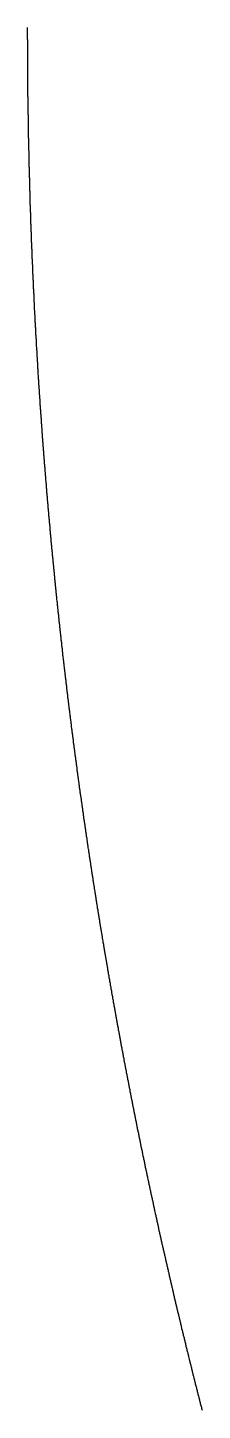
# Model space of a CAD drawing. Header units: metres. Extents: x -42.2 to 42, y -42.2 to 42.1.
# Drawn here: x -42.16 to -40.83, y -10.57 to -0.04 of the extents above; entities that cross this region are included whole.
import ezdxf

# ---------------------------------------------------------------- set-up
doc = ezdxf.new("R2010")
doc.units = ezdxf.units.M

msp = doc.modelspace()

# ---------------------------------------------------------------- linework, layer by layer
msp.add_lwpolyline([(-40.832, -10.568), (-40.834, -10.561), (-40.835, -10.554), (-40.837, -10.547), (-40.839, -10.54), (-40.841, -10.533), (-40.843, -10.526), (-40.845, -10.518), (-40.846, -10.511), (-40.848, -10.504), (-40.85, -10.497), (-40.852, -10.49), (-40.854, -10.483), (-40.855, -10.476), (-40.857, -10.468), (-40.859, -10.461), (-40.861, -10.454), (-40.863, -10.447), (-40.865, -10.44), (-40.866, -10.433), (-40.868, -10.426), (-40.87, -10.419), (-40.872, -10.411), (-40.874, -10.404), (-40.875, -10.397), (-40.877, -10.39), (-40.879, -10.383), (-40.881, -10.376), (-40.883, -10.369), (-40.884, -10.361), (-40.886, -10.354), (-40.888, -10.347), (-40.89, -10.34), (-40.892, -10.333), (-40.893, -10.326), (-40.895, -10.319), (-40.897, -10.311), (-40.899, -10.304), (-40.901, -10.297), (-40.902, -10.29), (-40.904, -10.283), (-40.906, -10.276), (-40.908, -10.269), (-40.909, -10.262), (-40.911, -10.254), (-40.913, -10.247), (-40.915, -10.24), (-40.917, -10.233), (-40.918, -10.226), (-40.92, -10.219), (-40.922, -10.211), (-40.924, -10.204), (-40.925, -10.197), (-40.927, -10.19), (-40.929, -10.183), (-40.931, -10.176), (-40.933, -10.169), (-40.934, -10.161), (-40.936, -10.154), (-40.938, -10.147), (-40.94, -10.14), (-40.941, -10.133), (-40.943, -10.126), (-40.945, -10.119), (-40.947, -10.111), (-40.948, -10.104), (-40.95, -10.097), (-40.952, -10.09), (-40.954, -10.083), (-40.955, -10.076), (-40.957, -10.069), (-40.959, -10.061), (-40.961, -10.054), (-40.962, -10.047), (-40.964, -10.04), (-40.966, -10.033), (-40.968, -10.026), (-40.969, -10.018), (-40.971, -10.011), (-40.973, -10.004), (-40.975, -9.997), (-40.976, -9.99), (-40.978, -9.983), (-40.98, -9.976), (-40.981, -9.968), (-40.983, -9.961), (-40.985, -9.954), (-40.987, -9.947), (-40.988, -9.94), (-40.99, -9.933), (-40.992, -9.925), (-40.994, -9.918), (-40.995, -9.911), (-40.997, -9.904), (-40.999, -9.897), (-41, -9.89), (-41.002, -9.883), (-41.004, -9.875), (-41.006, -9.868), (-41.007, -9.861), (-41.009, -9.854), (-41.011, -9.847), (-41.012, -9.84), (-41.014, -9.832), (-41.016, -9.825), (-41.018, -9.818), (-41.019, -9.811), (-41.021, -9.804), (-41.023, -9.797), (-41.024, -9.789), (-41.026, -9.782), (-41.028, -9.775), (-41.029, -9.768), (-41.031, -9.761), (-41.033, -9.754), (-41.035, -9.746), (-41.036, -9.739), (-41.038, -9.732), (-41.04, -9.725), (-41.041, -9.718), (-41.043, -9.711), (-41.045, -9.703), (-41.046, -9.696), (-41.048, -9.689), (-41.05, -9.682), (-41.051, -9.675), (-41.053, -9.668), (-41.055, -9.66), (-41.056, -9.653), (-41.058, -9.646), (-41.06, -9.639), (-41.061, -9.632), (-41.063, -9.625), (-41.065, -9.617), (-41.066, -9.61), (-41.068, -9.603), (-41.07, -9.596), (-41.071, -9.589), (-41.073, -9.582), (-41.075, -9.574), (-41.076, -9.567), (-41.078, -9.56), (-41.08, -9.553), (-41.081, -9.546), (-41.083, -9.539), (-41.085, -9.531), (-41.086, -9.524), (-41.088, -9.517), (-41.09, -9.51), (-41.091, -9.503), (-41.093, -9.496), (-41.095, -9.488), (-41.096, -9.481), (-41.098, -9.474), (-41.1, -9.467), (-41.101, -9.46), (-41.103, -9.453), (-41.104, -9.445), (-41.106, -9.438), (-41.108, -9.431), (-41.109, -9.424), (-41.111, -9.417), (-41.113, -9.409), (-41.114, -9.402), (-41.116, -9.395), (-41.118, -9.388), (-41.119, -9.381), (-41.121, -9.374), (-41.122, -9.366), (-41.124, -9.359), (-41.126, -9.352), (-41.127, -9.345), (-41.129, -9.338), (-41.131, -9.331), (-41.132, -9.323), (-41.134, -9.316), (-41.135, -9.309), (-41.137, -9.302), (-41.139, -9.295), (-41.14, -9.287), (-41.142, -9.28), (-41.143, -9.273), (-41.145, -9.266), (-41.147, -9.259), (-41.148, -9.252), (-41.15, -9.244), (-41.152, -9.237), (-41.153, -9.23), (-41.155, -9.223), (-41.156, -9.216), (-41.158, -9.208), (-41.16, -9.201), (-41.161, -9.194), (-41.163, -9.187), (-41.164, -9.18), (-41.166, -9.172), (-41.167, -9.165), (-41.169, -9.158), (-41.171, -9.151), (-41.172, -9.144), (-41.174, -9.137), (-41.175, -9.129), (-41.177, -9.122), (-41.179, -9.115), (-41.18, -9.108), (-41.182, -9.101), (-41.183, -9.093), (-41.185, -9.086), (-41.186, -9.079), (-41.188, -9.072), (-41.19, -9.065), (-41.191, -9.057), (-41.193, -9.05), (-41.194, -9.043), (-41.196, -9.036), (-41.197, -9.029), (-41.199, -9.021), (-41.201, -9.014), (-41.202, -9.007), (-41.204, -9), (-41.205, -8.993), (-41.207, -8.986), (-41.208, -8.978), (-41.21, -8.971), (-41.212, -8.964), (-41.213, -8.957), (-41.215, -8.95), (-41.216, -8.942), (-41.218, -8.935), (-41.219, -8.928), (-41.221, -8.921), (-41.222, -8.914), (-41.224, -8.906), (-41.225, -8.899), (-41.227, -8.892), (-41.229, -8.885), (-41.23, -8.878), (-41.232, -8.87), (-41.233, -8.863), (-41.235, -8.856), (-41.236, -8.849), (-41.238, -8.842), (-41.239, -8.834), (-41.241, -8.827), (-41.242, -8.82), (-41.244, -8.813), (-41.245, -8.806), (-41.247, -8.798), (-41.248, -8.791), (-41.25, -8.784), (-41.252, -8.777), (-41.253, -8.77), (-41.255, -8.762), (-41.256, -8.755), (-41.258, -8.748), (-41.259, -8.741), (-41.261, -8.734), (-41.262, -8.726), (-41.264, -8.719), (-41.265, -8.712), (-41.267, -8.705), (-41.268, -8.698), (-41.27, -8.69), (-41.271, -8.683), (-41.273, -8.676), (-41.274, -8.669), (-41.276, -8.662), (-41.277, -8.654), (-41.279, -8.647), (-41.28, -8.64), (-41.282, -8.633), (-41.283, -8.626), (-41.285, -8.618), (-41.286, -8.611), (-41.288, -8.604), (-41.289, -8.597), (-41.291, -8.589), (-41.292, -8.582), (-41.294, -8.575), (-41.295, -8.568), (-41.297, -8.561), (-41.298, -8.553), (-41.3, -8.546), (-41.301, -8.539), (-41.303, -8.532), (-41.304, -8.525), (-41.306, -8.517), (-41.307, -8.51), (-41.308, -8.503), (-41.31, -8.496), (-41.311, -8.489), (-41.313, -8.481), (-41.314, -8.474), (-41.316, -8.467), (-41.317, -8.46), (-41.319, -8.452), (-41.32, -8.445), (-41.322, -8.438), (-41.323, -8.431), (-41.325, -8.424), (-41.326, -8.416), (-41.328, -8.409), (-41.329, -8.402), (-41.33, -8.395), (-41.332, -8.388), (-41.333, -8.38), (-41.335, -8.373), (-41.336, -8.366), (-41.338, -8.359), (-41.339, -8.351), (-41.341, -8.344), (-41.342, -8.337), (-41.344, -8.33), (-41.345, -8.323), (-41.346, -8.315), (-41.348, -8.308), (-41.349, -8.301), (-41.351, -8.294), (-41.352, -8.287), (-41.354, -8.279), (-41.355, -8.272), (-41.356, -8.265), (-41.358, -8.258), (-41.359, -8.25), (-41.361, -8.243), (-41.362, -8.236), (-41.364, -8.229), (-41.365, -8.222), (-41.366, -8.214), (-41.368, -8.207), (-41.369, -8.2), (-41.371, -8.193), (-41.372, -8.185), (-41.374, -8.178), (-41.375, -8.171), (-41.376, -8.164), (-41.378, -8.157), (-41.379, -8.149), (-41.381, -8.142), (-41.382, -8.135), (-41.383, -8.128), (-41.385, -8.12), (-41.386, -8.113), (-41.388, -8.106), (-41.389, -8.099), (-41.39, -8.092), (-41.392, -8.084), (-41.393, -8.077), (-41.395, -8.07), (-41.396, -8.063), (-41.397, -8.055), (-41.399, -8.048), (-41.4, -8.041), (-41.402, -8.034), (-41.403, -8.026), (-41.404, -8.019), (-41.406, -8.012), (-41.407, -8.005), (-41.409, -7.998), (-41.41, -7.99), (-41.411, -7.983), (-41.413, -7.976), (-41.414, -7.969), (-41.416, -7.961), (-41.417, -7.954), (-41.418, -7.947), (-41.42, -7.94), (-41.421, -7.932), (-41.422, -7.925), (-41.424, -7.918), (-41.425, -7.911), (-41.427, -7.904), (-41.428, -7.896), (-41.429, -7.889), (-41.431, -7.882), (-41.432, -7.875), (-41.433, -7.867), (-41.435, -7.86), (-41.436, -7.853), (-41.437, -7.846), (-41.439, -7.838), (-41.44, -7.831), (-41.442, -7.824), (-41.443, -7.817), (-41.444, -7.81), (-41.446, -7.802), (-41.447, -7.795), (-41.448, -7.788), (-41.45, -7.781), (-41.451, -7.773), (-41.452, -7.766), (-41.454, -7.759), (-41.455, -7.752), (-41.456, -7.744), (-41.458, -7.737), (-41.459, -7.73), (-41.46, -7.723), (-41.462, -7.715), (-41.463, -7.708), (-41.464, -7.701), (-41.466, -7.694), (-41.467, -7.686), (-41.468, -7.679), (-41.47, -7.672), (-41.471, -7.665), (-41.472, -7.658), (-41.474, -7.65), (-41.475, -7.643), (-41.476, -7.636), (-41.478, -7.629), (-41.479, -7.621), (-41.48, -7.614), (-41.482, -7.607), (-41.483, -7.6), (-41.484, -7.592), (-41.486, -7.585), (-41.487, -7.578), (-41.488, -7.571), (-41.49, -7.563), (-41.491, -7.556), (-41.492, -7.549), (-41.493, -7.542), (-41.495, -7.534), (-41.496, -7.527), (-41.497, -7.52), (-41.499, -7.513), (-41.5, -7.505), (-41.501, -7.498), (-41.503, -7.491), (-41.504, -7.484), (-41.505, -7.476), (-41.506, -7.469), (-41.508, -7.462), (-41.509, -7.455), (-41.51, -7.447), (-41.512, -7.44), (-41.513, -7.433), (-41.514, -7.426), (-41.515, -7.419), (-41.517, -7.411), (-41.518, -7.404), (-41.519, -7.397), (-41.521, -7.39), (-41.522, -7.382), (-41.523, -7.375), (-41.524, -7.368), (-41.526, -7.361), (-41.527, -7.353), (-41.528, -7.346), (-41.53, -7.339), (-41.531, -7.332), (-41.532, -7.324), (-41.533, -7.317), (-41.535, -7.31), (-41.536, -7.303), (-41.537, -7.295), (-41.538, -7.288), (-41.54, -7.281), (-41.541, -7.274), (-41.542, -7.266), (-41.543, -7.259), (-41.545, -7.252), (-41.546, -7.245), (-41.547, -7.237), (-41.548, -7.23), (-41.55, -7.223), (-41.551, -7.216), (-41.552, -7.208), (-41.553, -7.201), (-41.555, -7.194), (-41.556, -7.186), (-41.557, -7.179), (-41.558, -7.172), (-41.56, -7.165), (-41.561, -7.157), (-41.562, -7.15), (-41.563, -7.143), (-41.565, -7.136), (-41.566, -7.128), (-41.567, -7.121), (-41.568, -7.114), (-41.57, -7.107), (-41.571, -7.099), (-41.572, -7.092), (-41.573, -7.085), (-41.575, -7.078), (-41.576, -7.07), (-41.577, -7.063), (-41.578, -7.056), (-41.579, -7.049), (-41.581, -7.041), (-41.582, -7.034), (-41.583, -7.027), (-41.584, -7.02), (-41.585, -7.012), (-41.587, -7.005), (-41.588, -6.998), (-41.589, -6.991), (-41.59, -6.983), (-41.592, -6.976), (-41.593, -6.969), (-41.594, -6.962), (-41.595, -6.954), (-41.596, -6.947), (-41.598, -6.94), (-41.599, -6.932), (-41.6, -6.925), (-41.601, -6.918), (-41.602, -6.911), (-41.604, -6.903), (-41.605, -6.896), (-41.606, -6.889), (-41.607, -6.882), (-41.608, -6.874), (-41.61, -6.867), (-41.611, -6.86), (-41.612, -6.853), (-41.613, -6.845), (-41.614, -6.838), (-41.615, -6.831), (-41.617, -6.824), (-41.618, -6.816), (-41.619, -6.809), (-41.62, -6.802), (-41.621, -6.794), (-41.623, -6.787), (-41.624, -6.78), (-41.625, -6.773), (-41.626, -6.765), (-41.627, -6.758), (-41.628, -6.751), (-41.63, -6.744), (-41.631, -6.736), (-41.632, -6.729), (-41.633, -6.722), (-41.634, -6.715), (-41.635, -6.707), (-41.637, -6.7), (-41.638, -6.693), (-41.639, -6.685), (-41.64, -6.678), (-41.641, -6.671), (-41.642, -6.664), (-41.643, -6.656), (-41.645, -6.649), (-41.646, -6.642), (-41.647, -6.635), (-41.648, -6.627), (-41.649, -6.62), (-41.65, -6.613), (-41.652, -6.605), (-41.653, -6.598), (-41.654, -6.591), (-41.655, -6.584), (-41.656, -6.576), (-41.657, -6.569), (-41.658, -6.562), (-41.659, -6.555), (-41.661, -6.547), (-41.662, -6.54), (-41.663, -6.533), (-41.664, -6.525), (-41.665, -6.518), (-41.666, -6.511), (-41.667, -6.504), (-41.669, -6.496), (-41.67, -6.489), (-41.671, -6.482), (-41.672, -6.475), (-41.673, -6.467), (-41.674, -6.46), (-41.675, -6.453), (-41.676, -6.445), (-41.677, -6.438), (-41.679, -6.431), (-41.68, -6.424), (-41.681, -6.416), (-41.682, -6.409), (-41.683, -6.402), (-41.684, -6.395), (-41.685, -6.387), (-41.686, -6.38), (-41.687, -6.373), (-41.689, -6.365), (-41.69, -6.358), (-41.691, -6.351), (-41.692, -6.344), (-41.693, -6.336), (-41.694, -6.329), (-41.695, -6.322), (-41.696, -6.314), (-41.697, -6.307), (-41.698, -6.3), (-41.7, -6.293), (-41.701, -6.285), (-41.702, -6.278), (-41.703, -6.271), (-41.704, -6.264), (-41.705, -6.256), (-41.706, -6.249), (-41.707, -6.242), (-41.708, -6.234), (-41.709, -6.227), (-41.71, -6.22), (-41.711, -6.213), (-41.712, -6.205), (-41.714, -6.198), (-41.715, -6.191), (-41.716, -6.183), (-41.717, -6.176), (-41.718, -6.169), (-41.719, -6.162), (-41.72, -6.154), (-41.721, -6.147), (-41.722, -6.14), (-41.723, -6.132), (-41.724, -6.125), (-41.725, -6.118), (-41.726, -6.111), (-41.727, -6.103), (-41.728, -6.096), (-41.73, -6.089), (-41.731, -6.081), (-41.732, -6.074), (-41.733, -6.067), (-41.734, -6.06), (-41.735, -6.052), (-41.736, -6.045), (-41.737, -6.038), (-41.738, -6.03), (-41.739, -6.023), (-41.74, -6.016), (-41.741, -6.009), (-41.742, -6.001), (-41.743, -5.994), (-41.744, -5.987), (-41.745, -5.979), (-41.746, -5.972), (-41.747, -5.965), (-41.748, -5.958), (-41.749, -5.95), (-41.75, -5.943), (-41.751, -5.936), (-41.752, -5.928), (-41.753, -5.921), (-41.754, -5.914), (-41.755, -5.907), (-41.756, -5.899), (-41.757, -5.892), (-41.758, -5.885), (-41.76, -5.877), (-41.761, -5.87), (-41.762, -5.863), (-41.763, -5.856), (-41.764, -5.848), (-41.765, -5.841), (-41.766, -5.834), (-41.767, -5.826), (-41.768, -5.819), (-41.769, -5.812), (-41.77, -5.805), (-41.771, -5.797), (-41.772, -5.79), (-41.773, -5.783), (-41.774, -5.775), (-41.775, -5.768), (-41.776, -5.761), (-41.777, -5.754), (-41.778, -5.746), (-41.779, -5.739), (-41.78, -5.732), (-41.781, -5.724), (-41.782, -5.717), (-41.783, -5.71), (-41.784, -5.702), (-41.785, -5.695), (-41.786, -5.688), (-41.786, -5.681), (-41.787, -5.673), (-41.788, -5.666), (-41.789, -5.659), (-41.79, -5.651), (-41.791, -5.644), (-41.792, -5.637), (-41.793, -5.63), (-41.794, -5.622), (-41.795, -5.615), (-41.796, -5.608), (-41.797, -5.6), (-41.798, -5.593), (-41.799, -5.586), (-41.8, -5.578), (-41.801, -5.571), (-41.802, -5.564), (-41.803, -5.557), (-41.804, -5.549), (-41.805, -5.542), (-41.806, -5.535), (-41.807, -5.527), (-41.808, -5.52), (-41.809, -5.513), (-41.81, -5.505), (-41.811, -5.498), (-41.812, -5.491), (-41.813, -5.484), (-41.813, -5.476), (-41.814, -5.469), (-41.815, -5.462), (-41.816, -5.454), (-41.817, -5.447), (-41.818, -5.44), (-41.819, -5.432), (-41.82, -5.425), (-41.821, -5.418), (-41.822, -5.411), (-41.823, -5.403), (-41.824, -5.396), (-41.825, -5.389), (-41.826, -5.381), (-41.827, -5.374), (-41.828, -5.367), (-41.828, -5.359), (-41.829, -5.352), (-41.83, -5.345), (-41.831, -5.338), (-41.832, -5.33), (-41.833, -5.323), (-41.834, -5.316), (-41.835, -5.308), (-41.836, -5.301), (-41.837, -5.294), (-41.838, -5.286), (-41.839, -5.279), (-41.839, -5.272), (-41.84, -5.265), (-41.841, -5.257), (-41.842, -5.25), (-41.843, -5.243), (-41.844, -5.235), (-41.845, -5.228), (-41.846, -5.221), (-41.847, -5.213), (-41.848, -5.206), (-41.849, -5.199), (-41.849, -5.192), (-41.85, -5.184), (-41.851, -5.177), (-41.852, -5.17), (-41.853, -5.162), (-41.854, -5.155), (-41.855, -5.148), (-41.856, -5.14), (-41.857, -5.133), (-41.857, -5.126), (-41.858, -5.118), (-41.859, -5.111), (-41.86, -5.104), (-41.861, -5.097), (-41.862, -5.089), (-41.863, -5.082), (-41.864, -5.075), (-41.864, -5.067), (-41.865, -5.06), (-41.866, -5.053), (-41.867, -5.045), (-41.868, -5.038), (-41.869, -5.031), (-41.87, -5.023), (-41.871, -5.016), (-41.871, -5.009), (-41.872, -5.002), (-41.873, -4.994), (-41.874, -4.987), (-41.875, -4.98), (-41.876, -4.972), (-41.877, -4.965), (-41.877, -4.958), (-41.878, -4.95), (-41.879, -4.943), (-41.88, -4.936), (-41.881, -4.928), (-41.882, -4.921), (-41.883, -4.914), (-41.883, -4.907), (-41.884, -4.899), (-41.885, -4.892), (-41.886, -4.885), (-41.887, -4.877), (-41.888, -4.87), (-41.888, -4.863), (-41.889, -4.855), (-41.89, -4.848), (-41.891, -4.841), (-41.892, -4.833), (-41.893, -4.826), (-41.894, -4.819), (-41.894, -4.811), (-41.895, -4.804), (-41.896, -4.797), (-41.897, -4.79), (-41.898, -4.782), (-41.898, -4.775), (-41.899, -4.768), (-41.9, -4.76), (-41.901, -4.753), (-41.902, -4.746), (-41.903, -4.738), (-41.903, -4.731), (-41.904, -4.724), (-41.905, -4.716), (-41.906, -4.709), (-41.907, -4.702), (-41.907, -4.694), (-41.908, -4.687), (-41.909, -4.68), (-41.91, -4.672), (-41.911, -4.665), (-41.911, -4.658), (-41.912, -4.651), (-41.913, -4.643), (-41.914, -4.636), (-41.915, -4.629), (-41.915, -4.621), (-41.916, -4.614), (-41.917, -4.607), (-41.918, -4.599), (-41.919, -4.592), (-41.919, -4.585), (-41.92, -4.577), (-41.921, -4.57), (-41.922, -4.563), (-41.923, -4.555), (-41.923, -4.548), (-41.924, -4.541), (-41.925, -4.533), (-41.926, -4.526), (-41.927, -4.519), (-41.927, -4.512), (-41.928, -4.504), (-41.929, -4.497), (-41.93, -4.49), (-41.93, -4.482), (-41.931, -4.475), (-41.932, -4.468), (-41.933, -4.46), (-41.933, -4.453), (-41.934, -4.446), (-41.935, -4.438), (-41.936, -4.431), (-41.937, -4.424), (-41.937, -4.416), (-41.938, -4.409), (-41.939, -4.402), (-41.94, -4.394), (-41.94, -4.387), (-41.941, -4.38), (-41.942, -4.372), (-41.943, -4.365), (-41.943, -4.358), (-41.944, -4.35), (-41.945, -4.343), (-41.946, -4.336), (-41.946, -4.329), (-41.947, -4.321), (-41.948, -4.314), (-41.949, -4.307), (-41.949, -4.299), (-41.95, -4.292), (-41.951, -4.285), (-41.952, -4.277), (-41.952, -4.27), (-41.953, -4.263), (-41.954, -4.255), (-41.954, -4.248), (-41.955, -4.241), (-41.956, -4.233), (-41.957, -4.226), (-41.957, -4.219), (-41.958, -4.211), (-41.959, -4.204), (-41.96, -4.197), (-41.96, -4.189), (-41.961, -4.182), (-41.962, -4.175), (-41.962, -4.167), (-41.963, -4.16), (-41.964, -4.153), (-41.965, -4.145), (-41.965, -4.138), (-41.966, -4.131), (-41.967, -4.123), (-41.967, -4.116), (-41.968, -4.109), (-41.969, -4.101), (-41.97, -4.094), (-41.97, -4.087), (-41.971, -4.079), (-41.972, -4.072), (-41.972, -4.065), (-41.973, -4.058), (-41.974, -4.05), (-41.974, -4.043), (-41.975, -4.036), (-41.976, -4.028), (-41.977, -4.021), (-41.977, -4.014), (-41.978, -4.006), (-41.979, -3.999), (-41.979, -3.992), (-41.98, -3.984), (-41.981, -3.977), (-41.981, -3.97), (-41.982, -3.962), (-41.983, -3.955), (-41.983, -3.948), (-41.984, -3.94), (-41.985, -3.933), (-41.985, -3.926), (-41.986, -3.918), (-41.987, -3.911), (-41.987, -3.904), (-41.988, -3.896), (-41.989, -3.889), (-41.989, -3.882), (-41.99, -3.874), (-41.991, -3.867), (-41.991, -3.86), (-41.992, -3.852), (-41.993, -3.845), (-41.993, -3.838), (-41.994, -3.83), (-41.995, -3.823), (-41.995, -3.816), (-41.996, -3.808), (-41.997, -3.801), (-41.997, -3.794), (-41.998, -3.786), (-41.999, -3.779), (-41.999, -3.772), (-42, -3.764), (-42.001, -3.757), (-42.001, -3.75), (-42.002, -3.742), (-42.003, -3.735), (-42.003, -3.728), (-42.004, -3.72), (-42.005, -3.713), (-42.005, -3.706), (-42.006, -3.698), (-42.006, -3.691), (-42.007, -3.684), (-42.008, -3.676), (-42.008, -3.669), (-42.009, -3.662), (-42.01, -3.654), (-42.01, -3.647), (-42.011, -3.64), (-42.011, -3.632), (-42.012, -3.625), (-42.013, -3.618), (-42.013, -3.61), (-42.014, -3.603), (-42.015, -3.596), (-42.015, -3.588), (-42.016, -3.581), (-42.016, -3.574), (-42.017, -3.566), (-42.018, -3.559), (-42.018, -3.552), (-42.019, -3.544), (-42.019, -3.537), (-42.02, -3.53), (-42.021, -3.522), (-42.021, -3.515), (-42.022, -3.508), (-42.022, -3.5), (-42.023, -3.493), (-42.024, -3.486), (-42.024, -3.478), (-42.025, -3.471), (-42.025, -3.464), (-42.026, -3.456), (-42.027, -3.449), (-42.027, -3.442), (-42.028, -3.434), (-42.028, -3.427), (-42.029, -3.42), (-42.03, -3.412), (-42.03, -3.405), (-42.031, -3.398), (-42.031, -3.39), (-42.032, -3.383), (-42.033, -3.376), (-42.033, -3.368), (-42.034, -3.361), (-42.034, -3.354), (-42.035, -3.346), (-42.035, -3.339), (-42.036, -3.332), (-42.037, -3.324), (-42.037, -3.317), (-42.038, -3.31), (-42.038, -3.302), (-42.039, -3.295), (-42.039, -3.288), (-42.04, -3.28), (-42.041, -3.273), (-42.041, -3.266), (-42.042, -3.258), (-42.042, -3.251), (-42.043, -3.244), (-42.043, -3.236), (-42.044, -3.229), (-42.044, -3.222), (-42.045, -3.214), (-42.046, -3.207), (-42.046, -3.2), (-42.047, -3.192), (-42.047, -3.185), (-42.048, -3.178), (-42.048, -3.17), (-42.049, -3.163), (-42.049, -3.156), (-42.05, -3.148), (-42.05, -3.141), (-42.051, -3.134), (-42.052, -3.126), (-42.052, -3.119), (-42.053, -3.112), (-42.053, -3.104), (-42.054, -3.097), (-42.054, -3.089), (-42.055, -3.082), (-42.055, -3.075), (-42.056, -3.067), (-42.056, -3.06), (-42.057, -3.053), (-42.057, -3.045), (-42.058, -3.038), (-42.058, -3.031), (-42.059, -3.023), (-42.059, -3.016), (-42.06, -3.009), (-42.06, -3.001), (-42.061, -2.994), (-42.061, -2.987), (-42.062, -2.979), (-42.062, -2.972), (-42.063, -2.965), (-42.063, -2.957), (-42.064, -2.95), (-42.065, -2.943), (-42.065, -2.935), (-42.066, -2.928), (-42.066, -2.921), (-42.067, -2.913), (-42.067, -2.906), (-42.068, -2.899), (-42.068, -2.891), (-42.069, -2.884), (-42.069, -2.877), (-42.069, -2.869), (-42.07, -2.862), (-42.07, -2.855), (-42.071, -2.847), (-42.071, -2.84), (-42.072, -2.833), (-42.072, -2.825), (-42.073, -2.818), (-42.073, -2.811), (-42.074, -2.803), (-42.074, -2.796), (-42.075, -2.788), (-42.075, -2.781), (-42.076, -2.774), (-42.076, -2.766), (-42.077, -2.759), (-42.077, -2.752), (-42.078, -2.744), (-42.078, -2.737), (-42.079, -2.73), (-42.079, -2.722), (-42.08, -2.715), (-42.08, -2.708), (-42.08, -2.7), (-42.081, -2.693), (-42.081, -2.686), (-42.082, -2.678), (-42.082, -2.671), (-42.083, -2.664), (-42.083, -2.656), (-42.084, -2.649), (-42.084, -2.642), (-42.085, -2.634), (-42.085, -2.627), (-42.085, -2.62), (-42.086, -2.612), (-42.086, -2.605), (-42.087, -2.598), (-42.087, -2.59), (-42.088, -2.583), (-42.088, -2.575), (-42.089, -2.568), (-42.089, -2.561), (-42.089, -2.553), (-42.09, -2.546), (-42.09, -2.539), (-42.091, -2.531), (-42.091, -2.524), (-42.092, -2.517), (-42.092, -2.509), (-42.092, -2.502), (-42.093, -2.495), (-42.093, -2.487), (-42.094, -2.48), (-42.094, -2.473), (-42.095, -2.465), (-42.095, -2.458), (-42.095, -2.451), (-42.096, -2.443), (-42.096, -2.436), (-42.097, -2.429), (-42.097, -2.421), (-42.097, -2.414), (-42.098, -2.406), (-42.098, -2.399), (-42.099, -2.392), (-42.099, -2.384), (-42.1, -2.377), (-42.1, -2.37), (-42.1, -2.362), (-42.101, -2.355), (-42.101, -2.348), (-42.102, -2.34), (-42.102, -2.333), (-42.102, -2.326), (-42.103, -2.318), (-42.103, -2.311), (-42.104, -2.304), (-42.104, -2.296), (-42.104, -2.289), (-42.105, -2.282), (-42.105, -2.274), (-42.105, -2.267), (-42.106, -2.26), (-42.106, -2.252), (-42.107, -2.245), (-42.107, -2.237), (-42.107, -2.23), (-42.108, -2.223), (-42.108, -2.215), (-42.109, -2.208), (-42.109, -2.201), (-42.109, -2.193), (-42.11, -2.186), (-42.11, -2.179), (-42.11, -2.171), (-42.111, -2.164), (-42.111, -2.157), (-42.111, -2.149), (-42.112, -2.142), (-42.112, -2.135), (-42.113, -2.127), (-42.113, -2.12), (-42.113, -2.113), (-42.114, -2.105), (-42.114, -2.098), (-42.114, -2.09), (-42.115, -2.083), (-42.115, -2.076), (-42.115, -2.068), (-42.116, -2.061), (-42.116, -2.054), (-42.116, -2.046), (-42.117, -2.039), (-42.117, -2.032), (-42.118, -2.024), (-42.118, -2.017), (-42.118, -2.01), (-42.119, -2.002), (-42.119, -1.995), (-42.119, -1.988), (-42.12, -1.98), (-42.12, -1.973), (-42.12, -1.966), (-42.121, -1.958), (-42.121, -1.951), (-42.121, -1.943), (-42.122, -1.936), (-42.122, -1.929), (-42.122, -1.921), (-42.123, -1.914), (-42.123, -1.907), (-42.123, -1.899), (-42.123, -1.892), (-42.124, -1.885), (-42.124, -1.877), (-42.124, -1.87), (-42.125, -1.863), (-42.125, -1.855), (-42.125, -1.848), (-42.126, -1.841), (-42.126, -1.833), (-42.126, -1.826), (-42.127, -1.818), (-42.127, -1.811), (-42.127, -1.804), (-42.128, -1.796), (-42.128, -1.789), (-42.128, -1.782), (-42.128, -1.774), (-42.129, -1.767), (-42.129, -1.76), (-42.129, -1.752), (-42.13, -1.745), (-42.13, -1.738), (-42.13, -1.73), (-42.131, -1.723), (-42.131, -1.716), (-42.131, -1.708), (-42.131, -1.701), (-42.132, -1.693), (-42.132, -1.686), (-42.132, -1.679), (-42.133, -1.671), (-42.133, -1.664), (-42.133, -1.657), (-42.133, -1.649), (-42.134, -1.642), (-42.134, -1.635), (-42.134, -1.627), (-42.134, -1.62), (-42.135, -1.613), (-42.135, -1.605), (-42.135, -1.598), (-42.136, -1.591), (-42.136, -1.583), (-42.136, -1.576), (-42.136, -1.568), (-42.137, -1.561), (-42.137, -1.554), (-42.137, -1.546), (-42.137, -1.539), (-42.138, -1.532), (-42.138, -1.524), (-42.138, -1.517), (-42.138, -1.51), (-42.139, -1.502), (-42.139, -1.495), (-42.139, -1.488), (-42.139, -1.48), (-42.14, -1.473), (-42.14, -1.465), (-42.14, -1.458), (-42.14, -1.451), (-42.141, -1.443), (-42.141, -1.436), (-42.141, -1.429), (-42.141, -1.421), (-42.142, -1.414), (-42.142, -1.407), (-42.142, -1.399), (-42.142, -1.392), (-42.143, -1.385), (-42.143, -1.377), (-42.143, -1.37), (-42.143, -1.363), (-42.143, -1.355), (-42.144, -1.348), (-42.144, -1.34), (-42.144, -1.333), (-42.144, -1.326), (-42.145, -1.318), (-42.145, -1.311), (-42.145, -1.304), (-42.145, -1.296), (-42.145, -1.289), (-42.146, -1.282), (-42.146, -1.274), (-42.146, -1.267), (-42.146, -1.26), (-42.147, -1.252), (-42.147, -1.245), (-42.147, -1.237), (-42.147, -1.23), (-42.147, -1.223), (-42.148, -1.215), (-42.148, -1.208), (-42.148, -1.201), (-42.148, -1.193), (-42.148, -1.186), (-42.149, -1.179), (-42.149, -1.171), (-42.149, -1.164), (-42.149, -1.157), (-42.149, -1.149), (-42.15, -1.142), (-42.15, -1.134), (-42.15, -1.127), (-42.15, -1.12), (-42.15, -1.112), (-42.15, -1.105), (-42.151, -1.098), (-42.151, -1.09), (-42.151, -1.083), (-42.151, -1.076), (-42.151, -1.068), (-42.152, -1.061), (-42.152, -1.054), (-42.152, -1.046), (-42.152, -1.039), (-42.152, -1.031), (-42.152, -1.024), (-42.153, -1.017), (-42.153, -1.009), (-42.153, -1.002), (-42.153, -0.995), (-42.153, -0.987), (-42.153, -0.98), (-42.154, -0.973), (-42.154, -0.965), (-42.154, -0.958), (-42.154, -0.951), (-42.154, -0.943), (-42.154, -0.936), (-42.154, -0.928), (-42.155, -0.921), (-42.155, -0.914), (-42.155, -0.906), (-42.155, -0.899), (-42.155, -0.892), (-42.155, -0.884), (-42.156, -0.877), (-42.156, -0.87), (-42.156, -0.862), (-42.156, -0.855), (-42.156, -0.848), (-42.156, -0.84), (-42.156, -0.833), (-42.157, -0.825), (-42.157, -0.818), (-42.157, -0.811), (-42.157, -0.803), (-42.157, -0.796), (-42.157, -0.789), (-42.157, -0.781), (-42.157, -0.774), (-42.158, -0.767), (-42.158, -0.759), (-42.158, -0.752), (-42.158, -0.745), (-42.158, -0.737), (-42.158, -0.73), (-42.158, -0.722), (-42.158, -0.715), (-42.158, -0.708), (-42.159, -0.7), (-42.159, -0.693), (-42.159, -0.686), (-42.159, -0.678), (-42.159, -0.671), (-42.159, -0.664), (-42.159, -0.656), (-42.159, -0.649), (-42.159, -0.642), (-42.16, -0.634), (-42.16, -0.627), (-42.16, -0.619), (-42.16, -0.612), (-42.16, -0.605), (-42.16, -0.597), (-42.16, -0.59), (-42.16, -0.583), (-42.16, -0.575), (-42.16, -0.568), (-42.161, -0.561), (-42.161, -0.553), (-42.161, -0.546), (-42.161, -0.539), (-42.161, -0.531), (-42.161, -0.524), (-42.161, -0.516), (-42.161, -0.509), (-42.161, -0.502), (-42.161, -0.494), (-42.161, -0.487), (-42.161, -0.48), (-42.161, -0.472), (-42.162, -0.465), (-42.162, -0.458), (-42.162, -0.45), (-42.162, -0.443), (-42.162, -0.436), (-42.162, -0.428), (-42.162, -0.421), (-42.162, -0.413), (-42.162, -0.406), (-42.162, -0.399), (-42.162, -0.391), (-42.162, -0.384), (-42.162, -0.377), (-42.162, -0.369), (-42.162, -0.362), (-42.162, -0.355), (-42.163, -0.347), (-42.163, -0.34), (-42.163, -0.332), (-42.163, -0.325), (-42.163, -0.318), (-42.163, -0.31), (-42.163, -0.303), (-42.163, -0.296), (-42.163, -0.288), (-42.163, -0.281), (-42.163, -0.274), (-42.163, -0.266), (-42.163, -0.259), (-42.163, -0.252), (-42.163, -0.244), (-42.163, -0.237), (-42.163, -0.229), (-42.163, -0.222), (-42.163, -0.215), (-42.163, -0.207), (-42.163, -0.2), (-42.163, -0.193), (-42.163, -0.185), (-42.163, -0.178), (-42.163, -0.171), (-42.163, -0.163), (-42.163, -0.156), (-42.163, -0.149), (-42.163, -0.141), (-42.163, -0.134), (-42.164, -0.126), (-42.164, -0.119), (-42.164, -0.112), (-42.164, -0.104), (-42.164, -0.097), (-42.164, -0.09), (-42.164, -0.082), (-42.164, -0.075), (-42.164, -0.068), (-42.164, -0.06), (-42.164, -0.053), (-42.164, -0.046), (-42.164, -0.038)])

doc.saveas('drawing.dxf')
